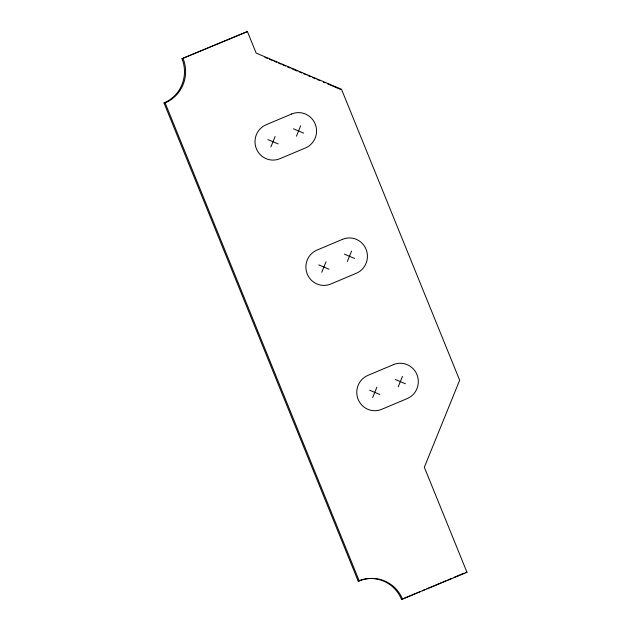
<?xml version="1.0" encoding="UTF-8"?>
<svg xmlns="http://www.w3.org/2000/svg" width="631" height="631" viewBox="0 0 631 631"><rect width="100%" height="100%" fill="white"/><g stroke="black" fill="none" stroke-linecap="round" stroke-linejoin="round"><path stroke-width="0.95" d="M270.88 146.952L275.108 136.525M296.444 136.186L300.679 125.758M321.763 272.269L325.998 261.841M347.334 261.51L351.57 251.075M372.653 397.585L376.888 387.158M398.224 386.827L402.452 376.399M181.965 58.699L247.415 31.55L256.154 53.083L341.521 89.302L459.66 380.241L424.332 467.255L466.995 572.317L401.545 599.45A33.893 33.214 87.1 0 0 358.14 581.033L164.005 102.94A33.893 33.214 87.1 0 0 181.965 58.699L247.415 31.55M401.545 599.45L420.569 591.444M422.384 590.679L425.105 589.535M426.911 588.77L445.943 580.765M447.758 579.999L451.378 578.477M454.099 577.333L464.069 573.137M164.005 102.94L165.125 102.885A33.893 33.214 87.1 0 0 183.085 58.636M465.875 572.372L466.995 572.317M358.14 581.033L359.252 580.977A33.893 33.214 87.1 0 1 402.665 599.395M264.925 57.334L267.615 58.478M269.413 59.235L272.111 60.379M273.909 61.144L276.607 62.288M278.397 63.053L281.095 64.196M282.893 64.954L285.591 66.097M287.389 66.862L290.086 68.006M291.877 68.771L297.272 71.058M299.07 71.816L301.768 72.959M303.558 73.724L306.256 74.868M308.054 75.633L310.752 76.777M312.55 77.534L315.24 78.678M317.038 79.443L319.736 80.587M323.332 82.109L325.131 82.874M327.82 84.018L340.401 89.357M293.447 128.803L303.677 133.141M267.875 139.561L278.113 143.907M344.337 254.119L354.567 258.465M318.765 264.886L328.996 269.224M395.219 379.444L405.457 383.782M369.656 390.203L379.886 394.541M165.125 102.885L359.252 580.977M291.672 114.006L266.101 124.764A18.354 17.991 87.1 0 0 256.375 148.727A18.354 17.991 87.1 0 0 279.888 158.704L305.459 147.946A18.354 17.991 87.1 0 0 315.185 123.976A18.354 17.991 87.1 0 0 291.672 114.006M342.562 239.323L316.991 250.081A18.354 17.991 87.1 0 0 307.258 274.051A18.354 17.991 87.1 0 0 330.77 284.021L356.341 273.262A18.354 17.991 87.1 0 0 366.075 249.3A18.354 17.991 87.1 0 0 342.562 239.323M393.444 364.639L367.873 375.406A18.354 17.991 87.1 0 0 358.148 399.368A18.354 17.991 87.1 0 0 381.66 409.345L407.232 398.579A18.354 17.991 87.1 0 0 416.957 374.617A18.354 17.991 87.1 0 0 393.444 364.639"/></g></svg>
